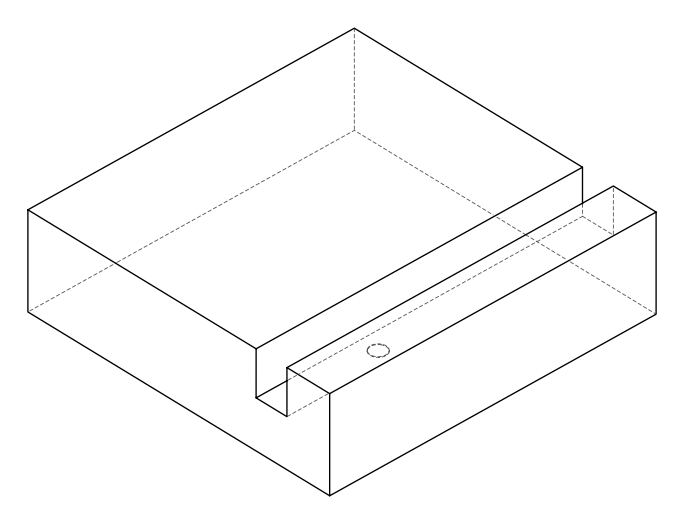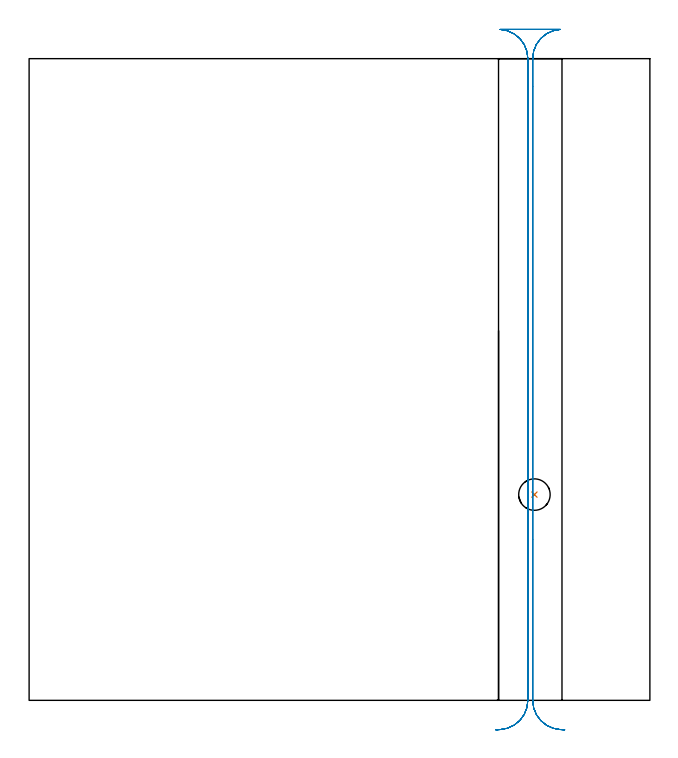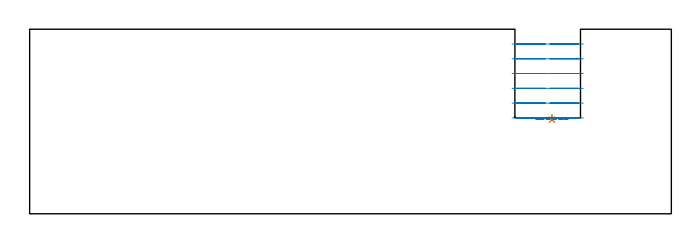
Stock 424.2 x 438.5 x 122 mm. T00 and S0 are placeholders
(PLAN: 2 operations, 1 tool changes, 13.3 min)
(1 INDEXABLE_INSERT_DRILL_BLIND_HOLE_FROM_SOLID | STEP1POCKET | NXT0302_014 | 0.03 min | 21589 mm3)
(2 MILL_RECTANGULAR_SLOT | SLOT_RECTANGULAR | UGT0201_019 | Follow Part, ap 10, ae 75% | 13.27 min | 1091993 mm3)
(TOOL NXT0302_014 | Index. Insert Drill 21.5mm [880-D2150L25-03] | D21.5 PA176 FL65 Z2)
(TOOL UGT0201_019 | End mill 40 mm | D40 FL63 Z6)
(OP 1 INDEXABLE_INSERT_DRILL_BLIND_HOLE_FROM_SOLID)
G17 G21 G94 G90
T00 M6
G54
G17 G0 G90 X345.3 Y140.6 S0 M3
G43 Z132. H1
G94 G81 G98 Z62.2 F250. R65.4
G80
M5
M2
(OP 2 MILL_RECTANGULAR_SLOT)
G17 G21 G94 G90
T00 M6
G54
G17 G0 G90 X366. Y-20.134 S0 M3
G43 Z132. H0
Z112.233
G94 G1 X363.005 Y-19.97 F250.
G2 X344.103 Y-0.32 R20. F500.
X344.1 Y0. R20. F428.
G1 Y109.68
Y129.68 F500.
Y419.68 F448.
Y438.5 F500.
G2 X363.005 Y458.47 R20.
G1 Y458.5
X321.895
Y458.47
G2 X340.8 Y438.5 R20.
G1 Y0.
G2 X321.895 Y-19.97 R20.
G1 X318.9 Y-20.134 F250.
G0 X366. Z102.467
G1 X363.005 Y-19.97
G2 X344.103 Y-0.32 R20. F500.
X344.1 Y0. R20. F428.
G1 Y109.68
Y129.68 F500.
Y419.68 F448.
Y438.5 F500.
G2 X363.005 Y458.47 R20.
G1 Y458.5
X321.895
Y458.47
G2 X340.8 Y438.5 R20.
G1 Y0.
G2 X321.895 Y-19.97 R20.
G1 X318.9 Y-20.134 F250.
G0 X366. Z92.7
G1 X363.005 Y-19.97
G2 X344.103 Y-0.32 R20. F500.
X344.1 Y0. R20. F428.
G1 Y109.68
Y129.68 F500.
Y419.68 F448.
Y438.5 F500.
G2 X363.005 Y458.47 R20.
G1 Y458.5
X321.895
Y458.47
G2 X340.8 Y438.5 R20.
G1 Y0.
G2 X321.895 Y-19.97 R20.
G1 X318.9 Y-20.134 F250.
G0 X366. Z82.933
G1 X363.005 Y-19.97
G2 X344.103 Y-0.32 R20. F500.
X344.1 Y0. R20. F428.
G1 Y109.68
Y129.68 F500.
Y419.68 F448.
Y438.5 F500.
G2 X363.005 Y458.47 R20.
G1 Y458.5
X321.895
Y458.47
G2 X340.8 Y438.5 R20.
G1 Y0.
G2 X321.895 Y-19.97 R20.
G1 X318.9 Y-20.134 F250.
G0 X366. Z73.167
G1 X363.005 Y-19.97
G2 X344.103 Y-0.32 R20. F500.
X344.1 Y0. R20. F428.
G1 Y109.68
Y129.68 F500.
Y419.68 F448.
Y438.5 F500.
G2 X363.005 Y458.47 R20.
G1 Y458.5
X321.895
Y458.47
G2 X340.8 Y438.5 R20.
G1 Y0.
G2 X321.895 Y-19.97 R20.
G1 X318.9 Y-20.134 F250.
G0 X366. Z63.4
G1 X363.005 Y-19.97
G2 X344.103 Y-0.32 R20. F500.
X344.1 Y0. R20. F428.
G1 Y109.68
Y129.68 F500.
Y419.68 F448.
Y438.5 F500.
G2 X363.005 Y458.47 R20.
G1 Y458.5
X321.895
Y458.47
G2 X340.8 Y438.5 R20.
G1 Y0.
G2 X321.895 Y-19.97 R20.
G1 X318.9 Y-20.134 F250.
G0 Z132.
M5
M2
